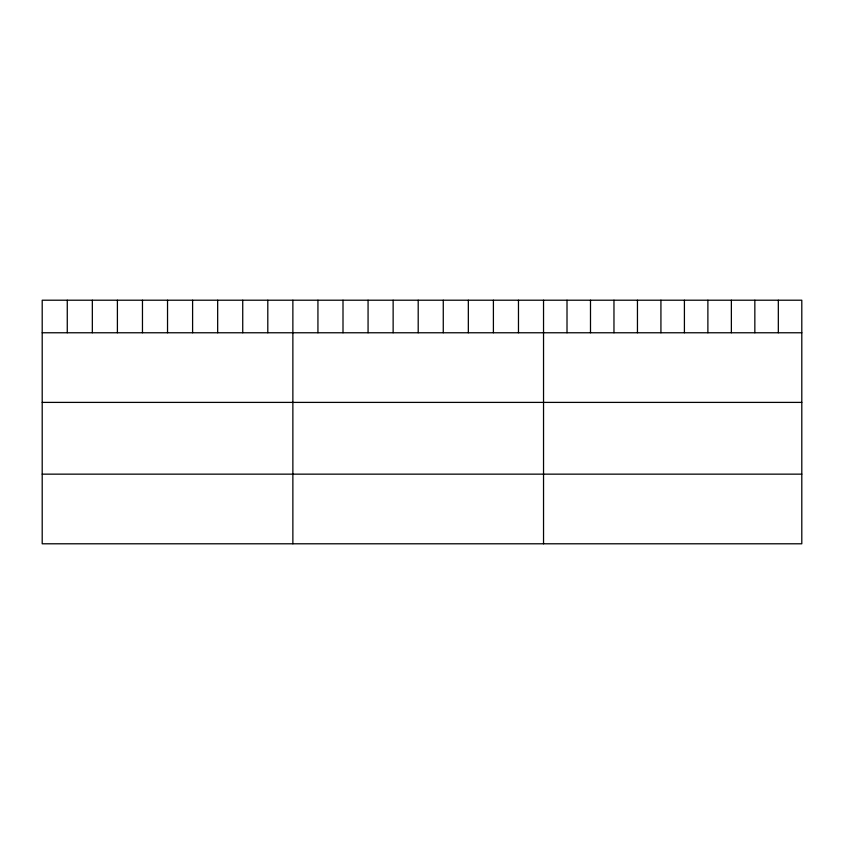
<?xml version="1.0" encoding="UTF-8"?>
<svg xmlns="http://www.w3.org/2000/svg" width="844" height="844" viewBox="0 0 844 844"><rect width="100%" height="100%" fill="white"/><g stroke="black" fill="none" stroke-linecap="round" stroke-linejoin="round"><path stroke-width="1.27" d="M801.8 332.768L801.8 543.789L42.2 543.789L42.2 300.211L801.8 300.211L801.8 332.768L42.2 332.768M42.2 402.398L801.8 402.398M42.2 474.149L801.8 474.149M778.326 300.211L778.326 332.768M754.842 300.211L754.842 332.768M731.368 300.211L731.368 332.768M707.884 300.211L707.884 332.768M684.41 300.211L684.41 332.768M660.926 300.211L660.926 332.768M637.452 300.211L637.452 332.768M613.968 300.211L613.968 332.768M590.494 300.211L590.494 332.768M567.01 300.211L567.01 332.768M543.536 300.211L543.536 543.789M518.469 300.211L518.469 332.768M493.402 300.211L493.402 332.768M468.336 300.211L468.336 332.768M443.269 300.211L443.269 332.768M418.202 300.211L418.202 332.768M393.135 300.211L393.135 332.768M368.068 300.211L368.068 332.768M343.002 300.211L343.002 332.768M317.935 300.211L317.935 332.768M292.868 300.211L292.868 543.789M267.801 300.211L267.801 332.768M242.734 300.211L242.734 332.768M217.668 300.211L217.668 332.768M192.601 300.211L192.601 332.768M167.534 300.211L167.534 332.768M142.467 300.211L142.467 332.768M117.4 300.211L117.4 332.768M92.334 300.211L92.334 332.768M67.267 300.211L67.267 332.768"/></g></svg>
